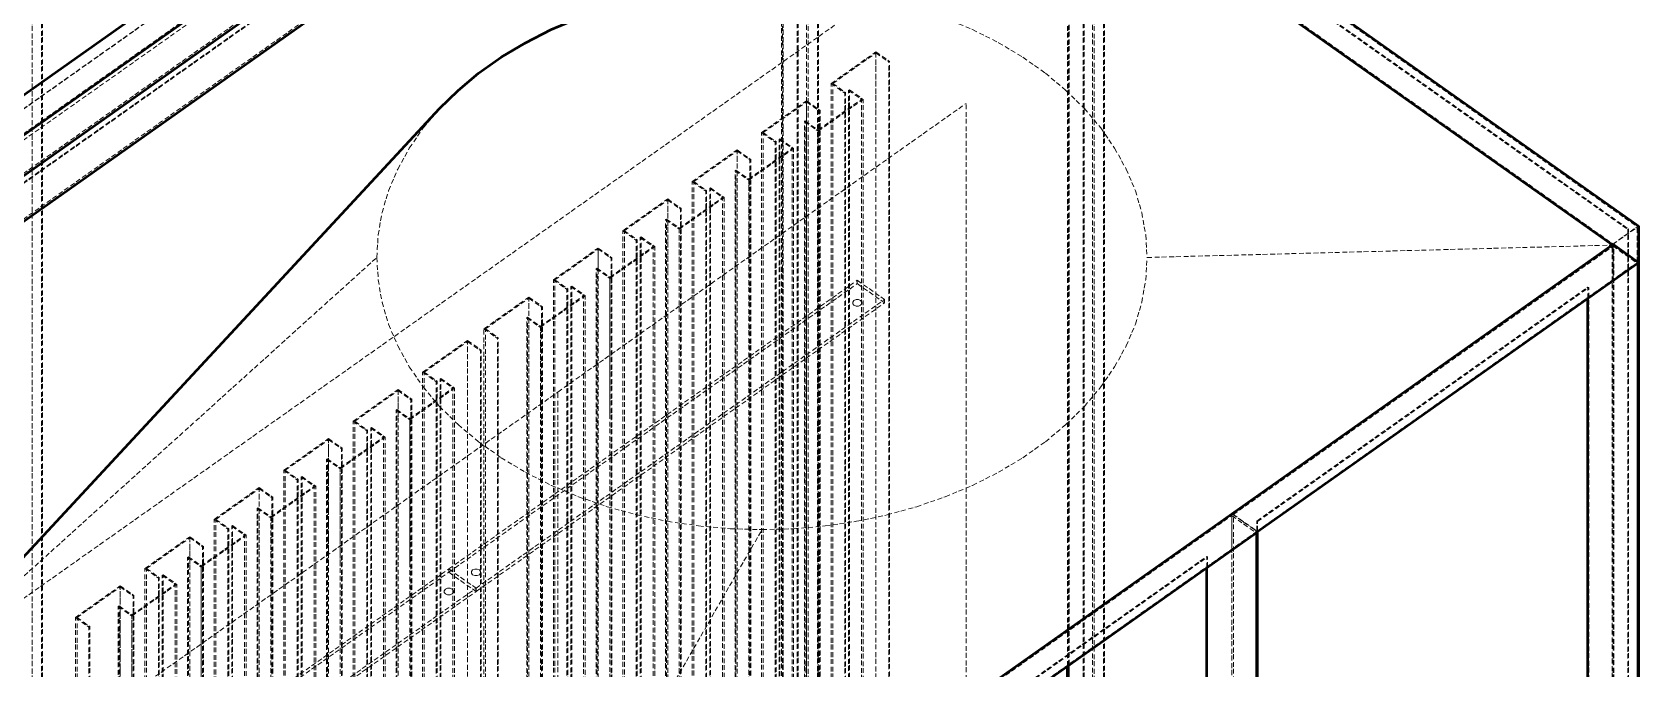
# Model space of a CAD drawing. Header units: millimetres. Extents: x 589 to 12190, y 300 to 8700.
# Drawn here: x 2157 to 3409, y 2330 to 2826 of the extents above; entities that cross this region are included whole.
import ezdxf

# ---------------------------------------------------------------- set-up
doc = ezdxf.new("R2010")
doc.units = ezdxf.units.MM
doc.linetypes.add('Hidden', pattern=[15, 5, -3, 5, -2])
for name, color, linetype, lineweight in [('Default', 7, 'Continuous', 50), ('Edges', 7, 'Hidden', 15), ('HiddenEdges', 2, 'Hidden', 15), ('HiddenSilhouettes', 2, 'Hidden', 15), ('HiddenWires', 7, 'Hidden', 15), ('Silhouettes', 7, 'Continuous', 50)]:
    doc.layers.add(name, color=color, linetype=linetype, lineweight=lineweight)

# ---------------------------------------------------------------- blocks, each defined once
blk = doc.blocks.new('Isometric')
at = {"layer": 'Edges'}
for points in [[(70.7, 170.2), (1329.4, 1060.2)], [(70.7, 122.8), (1329.4, 1012.8)], [(70.7, 159.8), (1277, 1012.8)], [(1272.8, 579.3), (1838.5, 179.3)], [(954.6, 448.5), (987.6, 447.5), (1020.4, 444.6), (1052.8, 439.8), (1084.5, 433.1), (1115.3, 424.6), (1145, 414.4), (1173.4, 402.4), (1200.3, 388.8), (1225.5, 373.7), (1248.9, 357.2), (1270.3, 339.3), (1289.5, 320.3), (1306.4, 300.2), (1320.9, 279.2), (1332.9, 257.4), (1342.4, 235), (1349.1, 212.2), (1353.2, 189), (1354.6, 165.6)], [(554.6, 165.6), (556, 189), (560, 212.2), (566.8, 235), (576.3, 257.4), (588.3, 279.2), (602.8, 300.2), (619.7, 320.3)], [(1838.5, 179.3), (1865.3, 198.3)], [(71.2, -271), (554.6, 165.6)], [(554.6, 165.6), (556, 142.3), (560, 119.1), (566.8, 96.2), (576.3, 73.8), (588.3, 52), (602.8, 31), (619.7, 10.9), (638.9, -8.1), (660.3, -26), (683.7, -42.5), (708.9, -57.6), (735.8, -71.2), (764.2, -83.1), (793.9, -93.4), (824.7, -101.9), (856.4, -108.6), (888.8, -113.4), (921.6, -116.3), (954.6, -117.2)], [(954.6, -117.2), (987.6, -116.3), (1020.4, -113.4), (1052.8, -108.6), (1084.5, -101.9), (1115.3, -93.4), (1145, -83.1), (1173.4, -71.2), (1200.3, -57.6), (1225.5, -42.5), (1248.9, -26), (1270.3, -8.1), (1289.5, 10.9), (1306.4, 31), (1320.9, 52), (1332.9, 73.8), (1342.4, 96.2), (1349.1, 119.1), (1353.2, 142.3), (1354.6, 165.6)], [(1468.5, -119.1), (1864.5, 160.9)], [(1863.7, -1528.8), (1863.7, 159.5)], [(1838.5, -1511), (1838.5, 141.7)], [(1813.3, -1503.6), (1813.3, 123.9)], [(1467.7, -1808.8), (1467.7, -120.5)], [(1417.3, -1783.6), (1417.3, -156.1)], [(1273.6, -1110.4), (1273.6, -257.7)]]:
    blk.add_lwpolyline(points, dxfattribs=at)
for points in [[(70.7, 237, 0), (1272.8, 1087, 0)], [(1354.6, 165.6, 0), (1837.2, 178.4, 0)], [(1839.1, 178.9, 0), (1839.3, 179.1, 0)], [(1442.5, -100.7, 0), (1468.5, -119.1, 0)], [(637.2, -670.1, 0), (954.6, -117.2, 0)], [(662.4, -689.1, 0), (1468.5, -119.1, 0)], [(1442.5, -1791, 0), (1442.5, -138.3, 0)]]:
    blk.add_polyline3d(points, dxfattribs=at)
at = {"layer": 'HiddenEdges'}
for points in [[(196.6, -311.7), (196.6, 1378.3)], [(196.6, -312), (196.6, 1376.3)], [(206.3, -309.2), (206.3, 1359.6)], [(992.1, -863.6), (992.1, 805.2)], [(976.7, -900.9), (976.7, 789.1)], [(1012.4, -879.2), (1012.4, 789.6)], [(1289.1, -1073.6), (1289.1, 595.2)], [(1299.7, -1092), (1299.7, 596.3)], [(1273.6, -257.7), (1273.6, 577.9)], [(1309.4, -1089.2), (1309.4, 579.6)], [(976.7, -900.4), (976.7, 483.3)], [(1073, 306.3), (1073, 379.4)], [(1073, -399.6), (1073, 378.2)], [(1040.5, -469.7), (1040.5, 336.4)], [(1045.5, -466.2), (1045.5, 339.9)], [(1000.9, -478.9), (1000.9, 327.2)], [(1014.2, -488.3), (1014.2, 317.8)], [(999.6, -498.6), (999.6, 307.5)], [(968.4, -520.7), (968.4, 285.4)], [(973.3, -517.2), (973.3, 288.9)], [(1012.9, 0), (1012.9, 298.1)], [(1012.9, -442.1), (1012.9, 296.9)], [(928.8, 153.1), (928.8, 277.4)], [(942.1, -539.3), (942.1, 266.8)], [(896.3, -571.7), (896.3, 234.4)], [(901.2, -568.2), (901.2, 237.9)], [(940.8, 153.1), (940.8, 247.1)], [(856.7, 153.1), (856.7, 226.4)], [(856.7, -580.9), (856.7, 225.2)], [(855.4, -600.6), (855.4, 205.5)], [(870, -590.3), (870, 215.8)], [(829.1, -619.2), (829.1, 186.9)], [(868.7, 153.1), (868.7, 196.1)], [(868.7, -544.1), (868.7, 194.9)], [(1854.7, -1473.6), (1854.7, 195.2)], [(784.5, -631.9), (784.5, 174.2)], [(824.1, -622.7), (824.1, 183.4)], [(1837.2, 178.4), (1838.5, 178.5)], [(1838.5, -1510.7), (1838.5, 179.3)], [(1838.5, 153.1), (1838.5, 178.5)], [(783.3, -651.6), (783.3, 154.5)], [(797.8, -641.3), (797.8, 164.8)], [(975.8, 0), (975.8, 153.1)], [(757, -670.2), (757, 135.9)], [(796.6, -595.1), (796.6, 143.9)], [(1053.6, 138.4), (1053.6, 141.9)], [(1468.5, -108.3), (1812.5, 134.9)], [(1813.3, 123.9), (1813.3, 134.3)], [(712.4, -682.9), (712.4, 123.2)], [(752, -673.7), (752, 132.4)], [(711.1, -702.6), (711.1, 103.5)], [(724.4, 0), (724.4, 94.1)], [(724.4, -646.1), (724.4, 92.9)], [(648.8, 0), (648.8, 79.4)], [(648.8, -727.9), (648.8, 78.2)], [(662.1, -737.3), (662.1, 68.8)], [(679.9, -677.6), (679.9, 81.4)], [(616.2, -769.7), (616.2, 36.4)], [(621.2, -766.2), (621.2, 39.9)], [(576.6, -778.9), (576.6, 27.2)], [(589.9, -788.3), (589.9, 17.8)], [(544.1, -820.7), (544.1, -14.6)], [(549.1, -817.2), (549.1, -11.1)], [(588.7, -809.2), (588.7, -3.1)], [(975.8, -900.7), (975.8, 0)], [(504.5, -153.1), (504.5, -22.6)], [(504.5, -829.9), (504.5, -23.8)], [(517.8, -839.3), (517.8, -33.2)], [(503.2, -849.6), (503.2, -43.5)], [(472, -871.7), (472, -65.6)], [(476.9, -868.2), (476.9, -62.1)], [(516.5, -153.1), (516.5, -52.9)], [(516.5, -860.2), (516.5, -54.1)], [(432.4, -153.1), (432.4, -73.6)], [(432.4, -880.9), (432.4, -74.8)], [(445.7, -890.3), (445.7, -84.2)], [(399.9, -922.7), (399.9, -116.6)], [(404.8, -919.2), (404.8, -113.1)], [(444.4, -153.1), (444.4, -103.9)], [(444.4, -911.2), (444.4, -105.1)], [(1444.2, -101.5), (1469.4, -119.3)], [(1468.5, -108.3), (1469.4, -108.9)], [(1468.5, -1746.2), (1468.5, -108.3)], [(360.3, -153.1), (360.3, -124.6)], [(360.3, -931.9), (360.3, -125.8)], [(359, -951.6), (359, -145.5)], [(373.6, -941.3), (373.6, -135.2)], [(1417.3, -156.1), (1417.3, -145.7)], [(332.7, -970.2), (332.7, -164.1)], [(372.3, -306.3), (372.3, -154.9)], [(372.3, -962.2), (372.3, -156.1)], [(288.1, -306.3), (288.1, -175.6)], [(288.1, -982.9), (288.1, -176.8)], [(327.7, -973.7), (327.7, -167.6)], [(657.6, -181.6), (657.6, -178.1)], [(286.9, -1002.6), (286.9, -196.5)], [(301.4, -992.3), (301.4, -186.2)], [(300.2, -306.3), (300.2, -205.9)], [(300.2, -1013.2), (300.2, -207.1)], [(255.6, -1024.7), (255.6, -218.6)]]:
    blk.add_lwpolyline(points, dxfattribs=at)
for points in [[(70.7, 237.4, 0), (1271.1, 1086.2, 0)], [(70.7, 251.2, 0), (1251.6, 1086.2, 0)], [(70.7, 211.4, 0), (1271.1, 1060.2, 0)], [(70.7, 160.7, 0), (1272.8, 1010.7, 0)], [(1002.7, -882, 0), (1002.7, 806.3, 0)], [(1310.3, 580.2, 0), (1854.7, 195.2, 0)], [(975.8, 153.1, 0), (975.8, 483.1, 0)], [(1086.3, -390.2, 0), (1086.3, 368.8, 0)], [(1000.9, 306.3, 0), (1000.9, 328.4, 0)], [(928.8, -529.9, 0), (928.8, 276.2, 0)], [(927.5, -549.6, 0), (927.5, 256.5, 0)], [(940.8, -493.1, 0), (940.8, 245.9, 0)], [(1837.6, 179.1, 0), (1863.7, 197.5, 0)], [(1853.9, 194.6, 0), (1854.7, 195.2, 0)], [(784.5, 153.1, 0), (784.5, 175.4, 0)], [(1838.5, 178.5, 0), (1839.1, 178.9, 0)], [(1838.5, 141.7, 0), (1838.5, 177.3, 0)], [(796.6, 0, 0), (796.6, 145.1, 0)], [(712.4, 0, 0), (712.4, 124.4, 0)], [(725.7, -692.3, 0), (725.7, 113.8, 0)], [(576.6, 0, 0), (576.6, 28.4, 0)], [(575.4, -798.6, 0), (575.4, 7.5, 0)], [(588.7, -153.1, 0), (588.7, -1.9, 0)], [(431.1, -900.6, 0), (431.1, -94.5, 0)], [(1442.5, -138.3, 0), (1442.5, -102.7, 0)], [(662.4, -678.3, 0), (1416.5, -145.1, 0)]]:
    blk.add_polyline3d(points, dxfattribs=at)
at = {"layer": 'HiddenSilhouettes'}
for points in [[(207.2, -308.6), (207.2, 1360.2)], [(70.7, 205), (1277, 1058)], [(991.2, -864.2), (991.2, 804.6)], [(1001, -880.8), (1001, 807.5)], [(1013.3, -878.6), (1013.3, 790.2)], [(1288.2, -1074.2), (1288.2, 594.6)], [(1298, -1090.8), (1298, 597.5)], [(1271.9, -258.9), (1271.9, 578.2)], [(1272.8, -258.3), (1272.8, 578.5)], [(1273.6, 579.1), (1839.3, 179.1)], [(1310.3, -1088.6), (1310.3, 580.2)], [(975, -899.2), (975, 482.8)], [(1026.4, 346.4), (1073, 379.4)], [(1073, 379.4), (1087.2, 369.4)], [(1073, 378.2), (1086.3, 368.8)], [(1086.3, 368.8), (1087.2, 369.4)], [(1026.4, -459.7), (1026.4, 346.4)], [(1026.4, 346.4), (1040.5, 336.4)], [(1028.1, -459.7), (1028.1, 346.4)], [(1028.1, 346.4), (1041.4, 337)], [(1040.5, 336.4), (1041.4, 337)], [(1041.4, -469.1), (1041.4, 337)], [(1044.6, 339.3), (1045.5, 339.9)], [(1044.6, -466.8), (1044.6, 339.3)], [(954.2, 295.4), (1000.9, 328.4)], [(955.9, 295.4), (1000.9, 327.2)], [(1000.9, 328.4), (1015.1, 318.4)], [(1000.9, 327.2), (1014.2, 317.8)], [(1012.9, 298.1), (1057.9, 329.9)], [(1014.2, 317.8), (1015.1, 318.4)], [(1015.1, -487.7), (1015.1, 318.4)], [(1057.9, -476.2), (1057.9, 329.9)], [(1059.6, -409.1), (1059.6, 329.9)], [(998.8, 306.9), (999.6, 307.5)], [(998.8, -452.1), (998.8, 306.9)], [(999.6, 307.5), (1012.9, 298.1)], [(954.2, -510.7), (954.2, 295.4)], [(954.2, 295.4), (968.4, 285.4)], [(955.9, -510.7), (955.9, 295.4)], [(955.9, 295.4), (969.2, 286)], [(969.2, -520.1), (969.2, 286)], [(972.5, 288.3), (973.3, 288.9)], [(972.5, -517.8), (972.5, 288.3)], [(972.5, 288.3), (985.8, 278.9)], [(973.3, 288.9), (987.5, 278.9)], [(883.8, 244.4), (928.8, 276.2)], [(928.8, 276.2), (942.1, 266.8)], [(940.8, 247.1), (985.8, 278.9)], [(940.8, 245.9), (987.5, 278.9)], [(942.1, 266.8), (942.9, 267.4)], [(942.9, -538.7), (942.9, 267.4)], [(985.8, -527.2), (985.8, 278.9)], [(926.7, 255.9), (927.5, 256.5)], [(926.7, 255.9), (940.8, 245.9)], [(927.5, 256.5), (940.8, 247.1)], [(882.1, -561.7), (882.1, 244.4)], [(882.1, 244.4), (896.3, 234.4)], [(883.8, -561.7), (883.8, 244.4)], [(883.8, 244.4), (897.1, 235)], [(896.3, 234.4), (897.1, 235)], [(897.1, -571.1), (897.1, 235)], [(900.4, -568.8), (900.4, 237.3)], [(900.4, 237.3), (913.7, 227.9)], [(810, 193.4), (856.7, 226.4)], [(811.7, 193.4), (856.7, 225.2)], [(856.7, 225.2), (870, 215.8)], [(868.7, 194.9), (915.3, 227.9)], [(913.7, -578.2), (913.7, 227.9)], [(915.3, -511.1), (915.3, 227.9)], [(854.5, 204.9), (855.4, 205.5)], [(854.5, -554.1), (854.5, 204.9)], [(854.5, 204.9), (868.7, 194.9)], [(855.4, 205.5), (868.7, 196.1)], [(870, 215.8), (870.8, 216.4)], [(870.8, -589.7), (870.8, 216.4)], [(810, -612.7), (810, 193.4)], [(811.7, -612.7), (811.7, 193.4)], [(811.7, 193.4), (825, 184)], [(824.1, 183.4), (825, 184)], [(825, -622.1), (825, 184)], [(828.2, -619.8), (828.2, 186.3)], [(828.2, 186.3), (841.5, 176.9)], [(1853.9, -1474.2), (1853.9, 194.6)], [(739.6, 142.4), (784.5, 174.2)], [(784.5, 175.4), (798.7, 165.4)], [(784.5, 174.2), (797.8, 164.8)], [(796.6, 145.1), (841.5, 176.9)], [(796.6, 143.9), (843.2, 176.9)], [(841.5, -629.2), (841.5, 176.9)], [(843.2, -562.1), (843.2, 176.9)], [(1837.9, 178.9), (1838.5, 178.5)], [(782.4, -605.1), (782.4, 153.9)], [(797.8, 164.8), (798.7, 165.4)], [(798.7, -640.7), (798.7, 165.4)], [(629.3, -158.1), (1053.6, 141.9)], [(737.9, -663.7), (737.9, 142.4)], [(737.9, 142.4), (752, 132.4)], [(739.6, -663.7), (739.6, 142.4)], [(739.6, 142.4), (752.9, 133)], [(756.1, 135.3), (757, 135.9)], [(756.1, -670.8), (756.1, 135.3)], [(756.1, 135.3), (769.4, 125.9)], [(757, 135.9), (771.1, 125.9)], [(1053.6, 138.4), (1081.9, 118.4)], [(1469.4, -108.9), (1813.3, 134.3)], [(1812.5, 134.9), (1813.3, 134.3)], [(1812.5, 123.3), (1812.5, 134.9)], [(657.6, -178.1), (1081.9, 121.9)], [(657.6, -181.6), (1081.9, 118.4)], [(665.7, 91.4), (712.4, 124.4)], [(667.4, 91.4), (712.4, 123.2)], [(712.4, 123.2), (725.7, 113.8)], [(724.4, 94.1), (769.4, 125.9)], [(724.4, 92.9), (771.1, 125.9)], [(752.9, -673.1), (752.9, 133)], [(769.4, -680.2), (769.4, 125.9)], [(771.1, -613.1), (771.1, 125.9)], [(1081.9, 118.4), (1081.9, 121.9)], [(710.3, 102.9), (711.1, 103.5)], [(711.1, 103.5), (724.4, 94.1)], [(726.6, -691.7), (726.6, 114.4)], [(667.4, -714.7), (667.4, 91.4)], [(667.4, 91.4), (680.7, 82)], [(603.8, 46.4), (648.8, 78.2)], [(648.8, 78.2), (662.1, 68.8)], [(662.1, 68.8), (662.9, 69.4)], [(662.9, -736.7), (662.9, 69.4)], [(679.9, 81.4), (680.7, 82)], [(602.1, -759.7), (602.1, 46.4)], [(602.1, 46.4), (616.2, 36.4)], [(603.8, -759.7), (603.8, 46.4)], [(603.8, 46.4), (617.1, 37)], [(616.2, 36.4), (617.1, 37)], [(617.1, -769.1), (617.1, 37)], [(620.3, -766.8), (620.3, 39.3)], [(620.3, 39.3), (633.6, 29.9)], [(531.7, -4.6), (576.6, 27.2)], [(576.6, 28.4), (590.8, 18.4)], [(588.7, -1.9), (633.6, 29.9)], [(588.7, -3.1), (635.3, 29.9)], [(590.8, -787.7), (590.8, 18.4)], [(633.6, -776.2), (633.6, 29.9)], [(635.3, -776.2), (635.3, 29.9)], [(574.5, 6.9), (575.4, 7.5)], [(574.5, -799.2), (574.5, 6.9)], [(574.5, 6.9), (588.7, -3.1)], [(575.4, 7.5), (588.7, -1.9)], [(530, -810.7), (530, -4.6)], [(531.7, -810.7), (531.7, -4.6)], [(531.7, -4.6), (545, -14)], [(544.1, -14.6), (545, -14)], [(545, -820.1), (545, -14)], [(548.2, -817.8), (548.2, -11.7)], [(548.2, -11.7), (561.5, -21.1)], [(549.1, -11.1), (563.2, -21.1)], [(459.5, -55.6), (504.5, -23.8)], [(504.5, -23.8), (517.8, -33.2)], [(517.8, -33.2), (518.7, -32.6)], [(518.7, -838.7), (518.7, -32.6)], [(561.5, -827.2), (561.5, -21.1)], [(563.2, -827.2), (563.2, -21.1)], [(502.4, -44.1), (503.2, -43.5)], [(502.4, -850.2), (502.4, -44.1)], [(503.2, -43.5), (516.5, -52.9)], [(457.9, -861.7), (457.9, -55.6)], [(459.5, -861.7), (459.5, -55.6)], [(459.5, -55.6), (472.8, -65)], [(472.8, -871.1), (472.8, -65)], [(476.1, -62.7), (476.9, -62.1)], [(476.1, -868.8), (476.1, -62.7)], [(476.9, -62.1), (491.1, -72.1)], [(432.4, -74.8), (445.7, -84.2)], [(444.4, -103.9), (489.4, -72.1)], [(444.4, -105.1), (491.1, -72.1)], [(489.4, -878.2), (489.4, -72.1)], [(491.1, -878.2), (491.1, -72.1)], [(430.3, -901.2), (430.3, -95.1)], [(446.5, -889.7), (446.5, -83.6)], [(385.7, -912.7), (385.7, -106.6)], [(385.7, -106.6), (399.9, -116.6)], [(387.4, -912.7), (387.4, -106.6)], [(387.4, -106.6), (400.7, -116)], [(399.9, -116.6), (400.7, -116)], [(400.7, -922.1), (400.7, -116)], [(404, -919.8), (404, -113.7)], [(404, -113.7), (417.3, -123.1)], [(638.1, -671.5), (1442.5, -102.7)], [(1442.5, -306.3), (1442.5, -100.7)], [(1469.4, -306.3), (1469.4, -108.9)], [(313.6, -157.6), (360.3, -124.6)], [(315.3, -157.6), (360.3, -125.8)], [(360.3, -125.8), (373.6, -135.2)], [(417.3, -929.2), (417.3, -123.1)], [(419, -929.2), (419, -123.1)], [(358.1, -146.1), (359, -145.5)], [(358.1, -952.2), (358.1, -146.1)], [(358.1, -146.1), (372.3, -156.1)], [(359, -145.5), (372.3, -154.9)], [(374.4, -940.7), (374.4, -134.6)], [(1416.5, -156.7), (1416.5, -145.1)], [(205.1, -458.1), (629.3, -158.1)], [(313.6, -963.7), (313.6, -157.6)], [(313.6, -157.6), (327.7, -167.6)], [(315.3, -963.7), (315.3, -157.6)], [(315.3, -157.6), (328.6, -167)], [(331.8, -164.7), (332.7, -164.1)], [(331.8, -970.8), (331.8, -164.7)], [(331.8, -164.7), (345.1, -174.1)], [(332.7, -164.1), (346.8, -174.1)], [(629.3, -158.1), (657.6, -178.1)], [(629.3, -161.6), (629.3, -158.1)], [(629.3, -161.6), (657.6, -181.6)], [(233.3, -478.1), (657.6, -178.1)], [(288.1, -175.6), (302.3, -185.6)], [(288.1, -176.8), (301.4, -186.2)], [(300.2, -205.9), (345.1, -174.1)], [(300.2, -207.1), (346.8, -174.1)], [(328.6, -973.1), (328.6, -167)], [(345.1, -980.2), (345.1, -174.1)], [(346.8, -980.2), (346.8, -174.1)], [(286, -1003.2), (286, -197.1)], [(301.4, -186.2), (302.3, -185.6)], [(302.3, -991.7), (302.3, -185.6)], [(241.5, -1014.7), (241.5, -208.6)], [(241.5, -208.6), (255.6, -218.6)], [(243.2, -1014.7), (243.2, -208.6)], [(243.2, -208.6), (256.5, -218)], [(255.6, -218.6), (256.5, -218)], [(256.5, -1024.1), (256.5, -218)]]:
    blk.add_lwpolyline(points, dxfattribs=at)
for points in [[(1299.7, 596.3, 0), (1863.7, 197.5, 0)], [(1309.4, 579.6, 0), (1853.9, 194.6, 0)], [(1028.1, 346.4, 0), (1073, 378.2, 0)], [(1087.2, -389.6, 0), (1087.2, 369.4, 0)], [(1044.6, 339.3, 0), (1057.9, 329.9, 0)], [(1045.5, 339.9, 0), (1059.6, 329.9, 0)], [(1012.9, 296.9, 0), (1059.6, 329.9, 0)], [(998.8, 306.9, 0), (1012.9, 296.9, 0)], [(968.4, 285.4, 0), (969.2, 286, 0)], [(882.1, 244.4, 0), (928.8, 277.4, 0)], [(928.8, 277.4, 0), (942.9, 267.4, 0)], [(987.5, -460.1, 0), (987.5, 278.9, 0)], [(926.7, -503.1, 0), (926.7, 255.9, 0)], [(900.4, 237.3, 0), (901.2, 237.9, 0)], [(901.2, 237.9, 0), (915.3, 227.9, 0)], [(856.7, 226.4, 0), (870.8, 216.4, 0)], [(868.7, 196.1, 0), (913.7, 227.9, 0)], [(810, 193.4, 0), (824.1, 183.4, 0)], [(828.2, 186.3, 0), (829.1, 186.9, 0)], [(829.1, 186.9, 0), (843.2, 176.9, 0)], [(1863.7, 153.1, 0), (1863.7, 197.5, 0)], [(737.9, 142.4, 0), (784.5, 175.4, 0)], [(1444.2, -101.5, 0), (1838.5, 177.3, 0)], [(1837.6, -1509.2, 0), (1837.6, 179.1, 0)], [(1838.5, 177.3, 0), (1863.7, 159.5, 0)], [(1839.3, -1510.9, 0), (1839.3, 178.7, 0)], [(782.4, 153.9, 0), (783.3, 154.5, 0)], [(782.4, 153.9, 0), (796.6, 143.9, 0)], [(783.3, 154.5, 0), (796.6, 145.1, 0)], [(629.3, -161.6, 0), (1053.6, 138.4, 0)], [(1053.6, 141.9, 0), (1081.9, 121.9, 0)], [(712.4, 124.4, 0), (726.6, 114.4, 0)], [(752, 132.4, 0), (752.9, 133, 0)], [(710.3, -656.1, 0), (710.3, 102.9, 0)], [(710.3, 102.9, 0), (724.4, 92.9, 0)], [(725.7, 113.8, 0), (726.6, 114.4, 0)], [(665.7, -687.6, 0), (665.7, 91.4, 0)], [(665.7, 91.4, 0), (679.9, 81.4, 0)], [(602.1, 46.4, 0), (648.8, 79.4, 0)], [(648.8, 79.4, 0), (662.9, 69.4, 0)], [(680.7, -677, 0), (680.7, 82, 0)], [(620.3, 39.3, 0), (621.2, 39.9, 0)], [(621.2, 39.9, 0), (635.3, 29.9, 0)], [(530, -4.6, 0), (576.6, 28.4, 0)], [(576.6, 27.2, 0), (589.9, 17.8, 0)], [(589.9, 17.8, 0), (590.8, 18.4, 0)], [(530, -4.6, 0), (544.1, -14.6, 0)], [(548.2, -11.7, 0), (549.1, -11.1, 0)], [(457.9, -55.6, 0), (504.5, -22.6, 0)], [(504.5, -22.6, 0), (518.7, -32.6, 0)], [(516.5, -52.9, 0), (561.5, -21.1, 0)], [(516.5, -54.1, 0), (563.2, -21.1, 0)], [(502.4, -44.1, 0), (516.5, -54.1, 0)], [(457.9, -55.6, 0), (472, -65.6, 0)], [(472, -65.6, 0), (472.8, -65, 0)], [(476.1, -62.7, 0), (489.4, -72.1, 0)], [(385.7, -106.6, 0), (432.4, -73.6, 0)], [(387.4, -106.6, 0), (432.4, -74.8, 0)], [(432.4, -73.6, 0), (446.5, -83.6, 0)], [(430.3, -95.1, 0), (431.1, -94.5, 0)], [(430.3, -95.1, 0), (444.4, -105.1, 0)], [(431.1, -94.5, 0), (444.4, -103.9, 0)], [(445.7, -84.2, 0), (446.5, -83.6, 0)], [(404, -113.7, 0), (404.8, -113.1, 0)], [(404.8, -113.1, 0), (419, -123.1, 0)], [(1442.5, -102.7, 0), (1467.1, -120.1, 0)], [(1444.2, -1789.8, 0), (1444.2, -101.5, 0)], [(360.3, -124.6, 0), (374.4, -134.6, 0)], [(372.3, -154.9, 0), (417.3, -123.1, 0)], [(372.3, -156.1, 0), (419, -123.1, 0)], [(373.6, -135.2, 0), (374.4, -134.6, 0)], [(663.3, -678.9, 0), (1417.3, -145.7, 0)], [(1416.5, -145.1, 0), (1417.3, -145.7, 0)], [(205.1, -461.6, 0), (629.3, -161.6, 0)], [(233.3, -481.6, 0), (657.6, -181.6, 0)], [(241.5, -208.6, 0), (288.1, -175.6, 0)], [(243.2, -208.6, 0), (288.1, -176.8, 0)], [(327.7, -167.6, 0), (328.6, -167, 0)], [(286, -197.1, 0), (286.9, -196.5, 0)], [(286, -197.1, 0), (300.2, -207.1, 0)], [(286.9, -196.5, 0), (300.2, -205.9, 0)]]:
    blk.add_polyline3d(points, dxfattribs=at)
at = {"layer": 'HiddenWires'}
for points in [[(70.7, -271.5), (1272.8, 578.5)], [(742.5, 25.7), (1166.7, 325.7)], [(1166.7, -333.3), (1166.7, 325.7)], [(1048.8, 119.3), (1050.1, 120.9)], [(1048.8, 117.5), (1050.1, 115.9)], [(1050.1, 120.9), (1052.3, 121.8)], [(1054.9, 121.8), (1057.1, 120.9)], [(1057.1, 120.9), (1058.4, 119.3)], [(1057.1, 115.9), (1058.4, 117.5)], [(1050.1, 115.9), (1052.3, 115)], [(318.2, -274.3), (742.5, 25.7)], [(742.5, -633.3), (742.5, 25.7)], [(652.8, -160.7), (654.1, -159.1)], [(652.8, -162.5), (654.1, -164.1)], [(654.1, -159.1), (656.3, -158.2)], [(654.1, -164.1), (656.3, -165)], [(656.3, -158.2), (658.9, -158.2)], [(656.3, -165), (658.9, -165)], [(658.9, -158.2), (661.1, -159.1)], [(661.1, -159.1), (662.4, -160.7)], [(624.5, -180.7), (625.8, -179.1)], [(624.5, -182.5), (625.8, -184.1)], [(625.8, -179.1), (628, -178.2)], [(628, -178.2), (630.6, -178.2)], [(630.6, -178.2), (632.9, -179.1)], [(632.9, -179.1), (634.2, -180.7)], [(632.9, -184.1), (634.2, -182.5)], [(625.8, -184.1), (628, -185)]]:
    blk.add_lwpolyline(points, dxfattribs=at)
for points in [[(636.4, -671.5, 0), (1838.5, 178.5, 0)], [(1048.8, 117.5, 0), (1048.8, 119.3, 0)], [(1052.3, 121.8, 0), (1054.9, 121.8, 0)], [(1058.4, 117.5, 0), (1058.4, 119.3, 0)], [(1052.3, 115, 0), (1054.9, 115, 0)], [(1054.9, 115, 0), (1057.1, 115.9, 0)], [(652.8, -162.5, 0), (652.8, -160.7, 0)], [(658.9, -165, 0), (661.1, -164.1, 0)], [(661.1, -164.1, 0), (662.4, -162.5, 0)], [(662.4, -162.5, 0), (662.4, -160.7, 0)], [(624.5, -182.5, 0), (624.5, -180.7, 0)], [(634.2, -182.5, 0), (634.2, -180.7, 0)], [(628, -185, 0), (630.6, -185, 0)], [(630.6, -185, 0), (632.9, -184.1, 0)]]:
    blk.add_polyline3d(points, dxfattribs=at)
at = {"layer": 'Silhouettes'}
for points in [[(70.7, 252), (1251.6, 1087)], [(70.7, 210.2), (1272.8, 1060.2)], [(70.7, 168), (1329.4, 1058)], [(70.7, 120.7), (1329.4, 1010.7)], [(1299.7, 598.3), (1865.3, 198.3)], [(1272.8, 578.5), (1837.9, 178.9)], [(619.7, 320.3), (638.9, 339.3), (660.3, 357.2), (683.7, 373.7), (708.9, 388.8), (735.8, 402.4), (764.2, 414.4), (793.9, 424.6)], [(1865.3, -1491.7), (1865.3, 198.3)], [(1442.5, -100.7), (1838.5, 179.3)], [(1469.4, -119.3), (1863.7, 159.5)], [(1864.5, -1529.1), (1864.5, 160.9)], [(636.4, -670.7), (1442.5, -100.7)], [(1467.1, -120.1), (1467.7, -120.5)], [(1468.5, -1809.1), (1468.5, -119.1)], [(1469.4, -1807.6), (1469.4, -119.3)], [(1416.5, -1783), (1416.5, -156.7)]]:
    blk.add_lwpolyline(points, dxfattribs=at)
for points in [[(71.2, -271, 0), (619.7, 320.3, 0)], [(1838.5, 179.3, 0), (1864.5, 160.9, 0)], [(1839.3, 178.7, 0), (1839.3, 179.1, 0)], [(1812.5, -1503, 0), (1812.5, 123.3, 0)], [(663.3, -689.3, 0), (1467.7, -120.5, 0)], [(1271.9, -1109.2, 0), (1271.9, -258.9, 0)], [(1272.8, -1110.7, 0), (1272.8, -258.3, 0)]]:
    blk.add_polyline3d(points, dxfattribs=at)
for points in [[(1837.6, 179.1, 0)], [(1863.7, 159.5, 0)]]:
    blk.add_polyline3d(points, close=True, dxfattribs=at)

msp = doc.modelspace()

# ---------------------------------------------------------------- block references
at = {"layer": 'Default', "xscale": 0.75, "yscale": 0.75, "zscale": 0.75}
msp.add_blockref('Isometric', (2010, 2526), dxfattribs=at)

doc.saveas('drawing.dxf')
